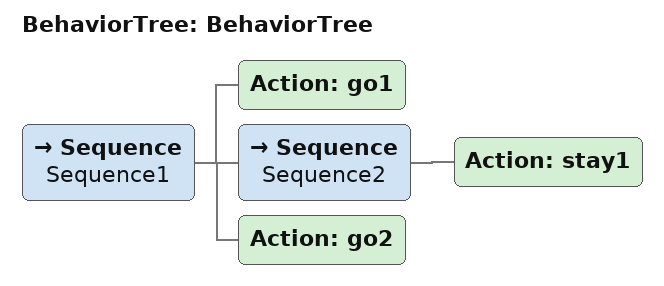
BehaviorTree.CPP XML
<?xml version="1.0"?>
<root main_tree_to_execute="BehaviorTree">
    <BehaviorTree ID="BehaviorTree">
        <Sequence name="Sequence1">
            <Action ID="go1"/>
            <Sequence name="Sequence2">
                <Action ID="stay1"/>
            </Sequence>
            <Action ID="go2"/>
        </Sequence>
    </BehaviorTree>
</root>
